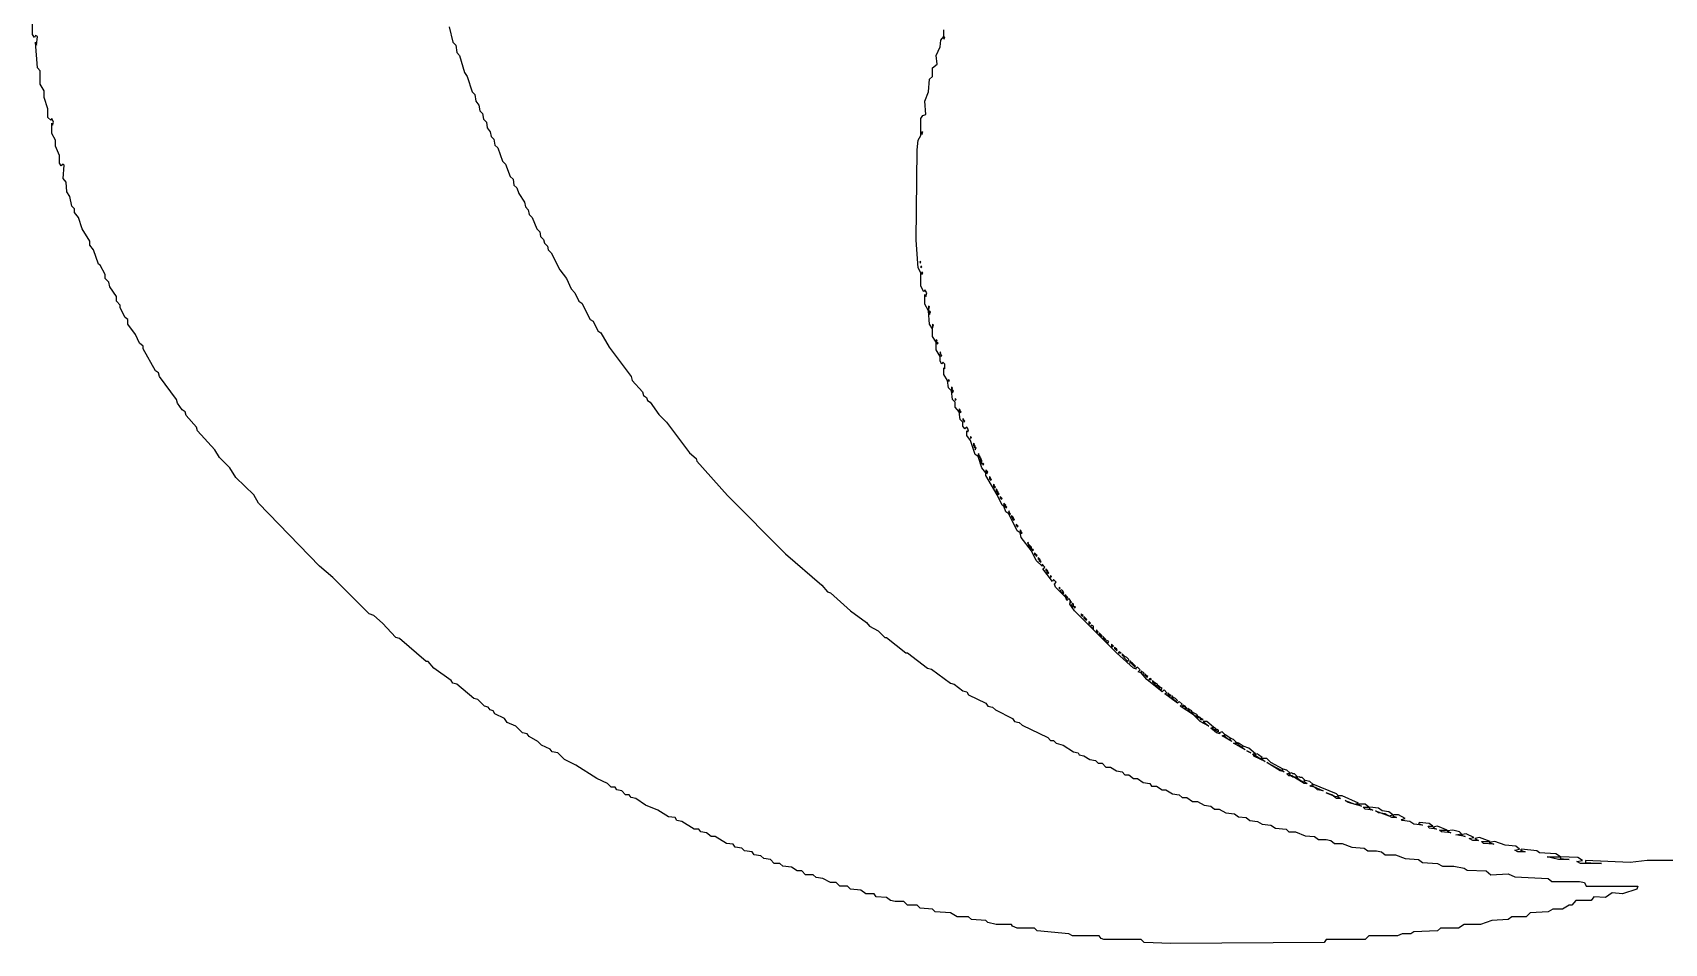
# Model space of a CAD drawing. Extents: x -695846 to 822170, y -413475 to 397179.
# Drawn here: x -532789.6 to -532427.3, y -242756.4 to -242554 of the extents above; entities that cross this region are included whole.
import ezdxf

# ---------------------------------------------------------------- set-up
doc = ezdxf.new("R2010")
doc.units = 0
doc.header["$LTSCALE"] = 1000
doc.header["$MEASUREMENT"] = 0

msp = doc.modelspace()

# ---------------------------------------------------------------- linework, layer by layer
at = {"color": 4, "linetype": 'Continuous'}
for points in [[(-532697.14, -242552.76), (-532696.29, -242556.14), (-532695.66, -242556.78), (-532695.44, -242558.47), (-532694.81, -242559.11), (-532693.75, -242562.92), (-532693.11, -242563.76), (-532692.06, -242567.15), (-532691.42, -242567.78), (-532691.21, -242569.27), (-532690.57, -242570.11), (-532690.36, -242571.38), (-532689.73, -242572.02), (-532689.52, -242573.29), (-532688.88, -242573.92), (-532688.67, -242575.19), (-532688.03, -242576.04), (-532687.82, -242577.1), (-532687.19, -242577.73), (-532686.98, -242579), (-532686.34, -242579.64), (-532685.28, -242582.6), (-532684.65, -242583.24), (-532683.59, -242585.99), (-532682.95, -242586.62), (-532682.74, -242587.89), (-532682.11, -242588.53), (-532681.68, -242589.8), (-532680.41, -242591.7), (-532680.2, -242592.76), (-532679.57, -242593.4), (-532679.36, -242594.46), (-532678.72, -242595.09), (-532677.66, -242597.63), (-532677.03, -242598.27), (-532676.82, -242599.33), (-532676.18, -242599.96), (-532675.97, -242600.81), (-532675.33, -242601.44), (-532675.12, -242602.29), (-532674.49, -242602.92), (-532672.58, -242606.73), (-532671.1, -242608.64), (-532670.04, -242610.97), (-532669.2, -242611.81), (-532668.35, -242613.72), (-532667.71, -242614.14), (-532665.81, -242617.74), (-532665.17, -242618.16), (-532664.11, -242620.28), (-532663.48, -242620.7), (-532661.57, -242623.88), (-532656.71, -242630.44), (-532656.49, -242631.29), (-532654.17, -242633.83), (-532653.95, -242634.68), (-532653.32, -242635.1), (-532653.11, -242635.73), (-532652.47, -242636.16), (-532650.57, -242638.91), (-532648.87, -242640.6), (-532643.79, -242647.38), (-532642.31, -242648.65), (-532642.1, -242649.28), (-532635.33, -242656.9), (-532622.41, -242669.81), (-532614.37, -242676.8), (-532613.1, -242678.28), (-532612.46, -242678.49), (-532608.02, -242682.52), (-532604.42, -242685.06), (-532603.79, -242685.9), (-532601.88, -242686.96), (-532600.4, -242688.44), (-532599.98, -242688.44), (-532595.74, -242691.83), (-532595.32, -242691.83), (-532590.87, -242695.22), (-532590.03, -242695.43), (-532585.79, -242698.6), (-532584.95, -242698.81), (-532583.04, -242700.3), (-532582.19, -242700.51), (-532581.77, -242701.14), (-532577.96, -242703.05), (-532577.54, -242703.68), (-532576.48, -242703.89), (-532575.84, -242704.53), (-532572.03, -242706.44), (-532571.61, -242707.07), (-532570.55, -242707.28), (-532569.92, -242707.92), (-532564.2, -242710.67), (-532563.57, -242711.3), (-532562.93, -242711.3), (-532562.3, -242711.94), (-532560.81, -242712.36), (-532558.49, -242713.84), (-532557.43, -242714.06), (-532557.22, -242714.48), (-532556.16, -242714.69), (-532554.89, -242715.54), (-532553.62, -242715.75), (-532552.98, -242716.38), (-532552.14, -242716.38), (-532551.29, -242717.23), (-532550.23, -242717.23), (-532548.96, -242718.08), (-532547.69, -242718.29), (-532547.06, -242718.92), (-532546.21, -242718.92), (-532545.15, -242719.77), (-532544.3, -242719.77), (-532543.03, -242720.62), (-532541.55, -242720.83), (-532541.13, -242721.46), (-532540.07, -242721.46), (-532538.8, -242722.31), (-532537.95, -242722.31), (-532536.47, -242723.16), (-532534.99, -242723.37), (-532534.35, -242724), (-532533.3, -242724), (-532532.03, -242724.85), (-532530.97, -242724.85), (-532529.49, -242725.7), (-532528, -242725.91), (-532527.16, -242726.54), (-532526.1, -242726.54), (-532524.62, -242727.39), (-532522.71, -242727.6), (-532521.87, -242728.24), (-532520.17, -242728.45), (-532519.33, -242729.08), (-532517.63, -242729.3), (-532516.57, -242729.93), (-532514.67, -242730.14), (-532513.61, -242730.78), (-532511.28, -242730.99), (-532510.65, -242731.63), (-532509.17, -242731.63), (-532507.05, -242732.47), (-532504.93, -242732.68), (-532504.08, -242733.32), (-532502.39, -242733.32), (-532501.33, -242733.53), (-532500.49, -242734.17), (-532498.79, -242734.17), (-532496.68, -242735.01), (-532493.92, -242735.22), (-532493.08, -242735.86), (-532491.17, -242735.86), (-532490.11, -242736.07), (-532489.27, -242736.71), (-532486.94, -242736.71), (-532484.82, -242737.55), (-532481.86, -242737.76), (-532481.01, -242738.4), (-532477.62, -242738.61), (-532476.57, -242739.25), (-532474.03, -242739.25), (-532471.7, -242739.67), (-532471.06, -242740.09), (-532466.83, -242740.3), (-532465.77, -242741.15), (-532461.96, -242740.94), (-532460.48, -242741.57), (-532453.07, -242742), (-532452.22, -242742.63), (-532446.08, -242742.63), (-532445.03, -242742.84), (-532444.6, -242743.69), (-532433.17, -242743.69), (-532433.38, -242744.33), (-532436.56, -242745.38), (-532438.89, -242745.17), (-532440.37, -242746.23), (-532442.91, -242746.02), (-532443.54, -242746.87), (-532446.93, -242746.87), (-532447.78, -242747.92), (-532448.41, -242747.92), (-532449.89, -242748.77), (-532452.01, -242748.77), (-532453.07, -242749.41), (-532457.09, -242749.62), (-532457.94, -242750.46), (-532461.11, -242750.46), (-532461.96, -242751.1), (-532465.56, -242751.31), (-532468.1, -242752.16), (-532471.7, -242752.16), (-532472.97, -242753), (-532476.99, -242753), (-532477.62, -242753.64), (-532482.92, -242753.85), (-532483.55, -242754.27), (-532485.46, -242754.27), (-532486.52, -242754.7), (-532492.87, -242754.7), (-532493.71, -242755.54), (-532502.39, -242755.54), (-532502.81, -242756.18), (-532536.9, -242756.39), (-532542.82, -242756.18), (-532543.46, -242755.54), (-532551.71, -242755.54), (-532552.35, -242755.33), (-532552.77, -242754.7), (-532558.7, -242754.7), (-532559.54, -242754.27), (-532566.53, -242753.64), (-532567.17, -242753), (-532570.98, -242753), (-532572.03, -242752.58), (-532572.25, -242752.16), (-532575.63, -242752.16), (-532577.54, -242751.73), (-532577.96, -242751.31), (-532581.14, -242751.1), (-532581.77, -242750.46), (-532584.31, -242750.46), (-532585.79, -242749.62), (-532589.18, -242749.41), (-532589.82, -242748.77), (-532592.57, -242748.56), (-532593.2, -242747.92), (-532595.32, -242747.92), (-532596.17, -242747.08), (-532598.07, -242747.08), (-532599.13, -242746.87), (-532599.98, -242746.23), (-532602.3, -242746.02), (-532602.73, -242745.38), (-532604.63, -242745.38), (-532605.69, -242744.54), (-532608.02, -242744.33), (-532608.65, -242743.69), (-532610.35, -242743.69), (-532611.19, -242742.84), (-532612.46, -242742.84), (-532614.16, -242742), (-532615.64, -242741.79), (-532616.28, -242741.15), (-532617.97, -242741.15), (-532618.82, -242740.3), (-532619.87, -242740.3), (-532621.14, -242739.46), (-532623.05, -242739.25), (-532623.68, -242738.61), (-532624.95, -242738.61), (-532625.8, -242737.76), (-532627.28, -242737.55), (-532627.92, -242736.92), (-532629.4, -242736.71), (-532629.82, -242736.07), (-532631.52, -242735.86), (-532632.15, -242735.22), (-532633.63, -242735.01), (-532634.06, -242734.38), (-532635.54, -242734.17), (-532638.08, -242732.68), (-532638.92, -242732.68), (-532639.98, -242731.84), (-532641.25, -242731.63), (-532641.68, -242730.99), (-532642.74, -242730.99), (-532645.49, -242729.3), (-532646.55, -242729.08), (-532646.97, -242728.45), (-532648.45, -242728.24), (-532650.78, -242726.76), (-532653.53, -242725.7), (-532655.65, -242724.22), (-532656.71, -242724), (-532657.13, -242723.37), (-532657.98, -242723.37), (-532658.82, -242722.52), (-532659.88, -242722.31), (-532660.3, -242721.68), (-532661.15, -242721.68), (-532662, -242720.83), (-532664.33, -242719.77), (-532668.98, -242716.81), (-532671.52, -242715.54), (-532673.01, -242714.06), (-532674.28, -242713.84), (-532674.7, -242713.21), (-532676.6, -242712.36), (-532677.45, -242711.52), (-532679.36, -242710.46), (-532679.78, -242709.82), (-532680.84, -242709.61), (-532682.32, -242708.13), (-532684.22, -242707.28), (-532684.86, -242706.44), (-532686.98, -242705.38), (-532687.4, -242704.74), (-532688.03, -242704.53), (-532688.46, -242703.89), (-532689.3, -242703.68), (-532690.79, -242702.2), (-532691.63, -242701.99), (-532695.44, -242698.81), (-532696.29, -242698.6), (-532696.71, -242697.97), (-532700.52, -242695.22), (-532701.79, -242693.73), (-532702.22, -242693.73), (-532708.14, -242688.65), (-532708.99, -242688.44), (-532711.95, -242685.27), (-532713.86, -242683.57), (-532714.92, -242683.15), (-532722.96, -242675.11), (-532725.93, -242672.57), (-532739.47, -242658.6), (-532740.53, -242656.69), (-532744.55, -242652.88), (-532745.82, -242650.76), (-532748.15, -242648.43), (-532749.21, -242646.74), (-532753.02, -242642.51), (-532753.23, -242641.66), (-532755.56, -242639.12), (-532755.77, -242638.27), (-532756.41, -242637.85), (-532757.47, -242636.37), (-532757.68, -242635.52), (-532761.49, -242630.44), (-532761.7, -242629.6), (-532762.33, -242629.17), (-532765.09, -242624.3), (-532765.09, -242623.67), (-532765.93, -242623.03), (-532766.78, -242621.13), (-532768.47, -242618.8), (-532768.47, -242617.74), (-532769.11, -242617.32), (-532770.17, -242615.2), (-532770.17, -242614.57), (-532771.01, -242613.72), (-532771.01, -242612.66), (-532772.49, -242610.54), (-532772.71, -242609.49), (-532773.55, -242608.64), (-532773.55, -242607.79), (-532774.61, -242605.68), (-532775.04, -242605.46), (-532776.09, -242602.29), (-532776.94, -242601.23), (-532776.94, -242600.38), (-532778.63, -242597.63), (-532779.48, -242595.09), (-532780.33, -242594.03), (-532780.33, -242593.19), (-532780.96, -242592.55), (-532781.39, -242590.43), (-532782.02, -242589.38), (-532782.23, -242587.26), (-532782.87, -242586.41), (-532782.66, -242583.45), (-532782.87, -242583.24), (-532783.29, -242583.66), (-532783.71, -242583.03), (-532783.71, -242581.33), (-532784.56, -242579.22), (-532784.56, -242577.95), (-532785.41, -242576.46), (-532785.41, -242574.14), (-532785.2, -242574.56), (-532784.98, -242573.92), (-532785.41, -242573.08), (-532785.62, -242573.5), (-532786.25, -242572.87), (-532786.25, -242570.96), (-532787.1, -242568.42), (-532787.1, -242566.94), (-532787.95, -242565.46), (-532787.95, -242562.49), (-532788.58, -242561.86), (-532789.01, -242556.14), (-532788.79, -242556.78), (-532788.58, -242554.87), (-532789.01, -242554.66), (-532789.22, -242555.08), (-532789.64, -242554.45), (-532789.64, -242550.22)], [(-532423.65, -242737.98), (-532431.06, -242737.98), (-532434.87, -242738.4), (-532444.81, -242737.98), (-532444.81, -242738.4), (-532441.22, -242738.61), (-532445.87, -242738.61), (-532446.72, -242738.19), (-532445.45, -242737.98), (-532446.51, -242737.34), (-532450.32, -242737.13), (-532450.32, -242737.55), (-532448.41, -242737.76), (-532450.74, -242737.76), (-532453.28, -242737.13), (-532450.32, -242737.13), (-532451.38, -242736.49), (-532454.97, -242736.28), (-532455.61, -242735.86), (-532459, -242735.44), (-532459.21, -242735.65), (-532458.15, -242736.07), (-532459.84, -242736.07), (-532460.48, -242735.65), (-532459.42, -242735.44), (-532460.27, -242734.8), (-532462.6, -242734.59), (-532464.92, -242733.74), (-532466.19, -242733.95), (-532465.14, -242734.38), (-532467.46, -242734.17), (-532467.89, -242733.74), (-532465.98, -242733.74), (-532468.31, -242732.9), (-532469.37, -242733.11), (-532468.52, -242733.53), (-532469.79, -242733.53), (-532470.64, -242733.11), (-532469.58, -242732.9), (-532471.27, -242732.05), (-532472.54, -242732.26), (-532471.49, -242732.68), (-532473.6, -242732.26), (-532472.33, -242732.05), (-532472.76, -242731.63), (-532474.24, -242731.2), (-532475.51, -242731.41), (-532474.66, -242731.84), (-532476.78, -242731.63), (-532477.2, -242731.2), (-532475.51, -242731.2), (-532477.62, -242730.35), (-532478.68, -242730.57), (-532477.84, -242730.99), (-532479.53, -242730.78), (-532479.74, -242730.35), (-532478.68, -242730.35), (-532479.53, -242729.72), (-532481.65, -242729.51), (-532481.86, -242729.72), (-532481.01, -242730.14), (-532482.92, -242729.93), (-532483.76, -242729.3), (-532485.46, -242729.08), (-532485.67, -242728.87), (-532484.82, -242728.66), (-532486.3, -242727.81), (-532487.36, -242727.81), (-532487.57, -242728.03), (-532486.73, -242728.45), (-532487.79, -242728.45), (-532489.27, -242727.6), (-532490.75, -242727.39), (-532491.38, -242726.97), (-532488.42, -242728.03), (-532487.57, -242727.81), (-532488.42, -242727.18), (-532489.9, -242726.97), (-532490.75, -242726.33), (-532492.65, -242726.12), (-532492.87, -242726.33), (-532492.02, -242726.76), (-532493.71, -242726.54), (-532494.14, -242726.12), (-532492.87, -242726.12), (-532493.71, -242725.49), (-532495.41, -242725.49), (-532494.56, -242725.91), (-532497.52, -242725.06), (-532498.16, -242724.64), (-532496.04, -242725.49), (-532495.19, -242725.27), (-532498.79, -242723.58), (-532499.64, -242723.58), (-532499.85, -242723.79), (-532499.22, -242724.22), (-532500.06, -242724.22), (-532501.12, -242723.37), (-532502.39, -242722.95), (-532500.27, -242723.79), (-532499.64, -242723.58), (-532500.06, -242723.16), (-532505.35, -242721.04), (-532505.35, -242721.46), (-532503.03, -242722.52), (-532504.3, -242722.31), (-532504.93, -242721.68), (-532505.99, -242721.46), (-532505.35, -242721.04), (-532505.99, -242720.41), (-532507.05, -242720.19), (-532507.26, -242720.41), (-532506.62, -242720.83), (-532507.26, -242720.83), (-532510.01, -242719.14), (-532510.65, -242719.14), (-532511.07, -242718.71), (-532510.44, -242718.5), (-532511.07, -242717.87), (-532511.92, -242717.65), (-532512.13, -242717.87), (-532511.71, -242718.29), (-532512.55, -242718.08), (-532515.52, -242716.17), (-532512.34, -242717.87), (-532511.92, -242717.65), (-532514.67, -242716.17), (-532515.52, -242715.33), (-532516.79, -242715.33), (-532515.94, -242715.96), (-532518.27, -242714.9), (-532518.69, -242714.27), (-532518.06, -242714.27), (-532519.54, -242713), (-532520.81, -242712.57), (-532521.02, -242712.79), (-532520.38, -242713.42), (-532522.92, -242711.94), (-532522.29, -242711.73), (-532522.92, -242711.09), (-532523.56, -242710.88), (-532523.77, -242711.09), (-532523.35, -242711.52), (-532525.46, -242710.25), (-532524.83, -242710.03), (-532525.46, -242709.4), (-532526.1, -242709.61), (-532525.89, -242709.82), (-532526.73, -242709.61), (-532528, -242708.55), (-532527.37, -242708.34), (-532528.85, -242707.07), (-532529.7, -242707.07), (-532528.43, -242708.13), (-532530.33, -242707.07), (-532531.81, -242705.59), (-532534.78, -242703.68), (-532534.35, -242703.26), (-532534.99, -242702.62), (-532535.41, -242703.05), (-532538.17, -242700.93), (-532537.74, -242700.72), (-532538.38, -242700.08), (-532538.8, -242700.51), (-532542.19, -242697.76), (-532543.46, -242696.27), (-532544.09, -242696.06), (-532543.67, -242695.64), (-532544.3, -242695), (-532544.73, -242695.22), (-532544.52, -242695.43), (-532545.15, -242695.22), (-532548.96, -242691.83), (-532558.27, -242682.52), (-532559.33, -242681.03), (-532559.12, -242680.19), (-532559.54, -242679.76), (-532559.97, -242680.19), (-532560.18, -242679.55), (-532562.51, -242677.22), (-532562.72, -242676.59), (-532562.3, -242676.16), (-532562.93, -242675.53), (-532563.14, -242675.95), (-532565.26, -242673.2), (-532564.84, -242672.78), (-532565.47, -242672.14), (-532565.47, -242672.57), (-532566.74, -242671.3), (-532567.8, -242669.18), (-532570.13, -242666.22), (-532570.34, -242665.16), (-532570.98, -242664.73), (-532572.88, -242660.92), (-532573.52, -242660.5), (-532573.94, -242659.23), (-532574.36, -242659.02), (-532575.42, -242656.69), (-532577.96, -242652.46), (-532577.96, -242651.82), (-532578.81, -242650.76), (-532579.65, -242648.22), (-532580.29, -242647.8), (-532581.35, -242644.62), (-532582.19, -242643.57), (-532582.19, -242642.51), (-532581.98, -242642.72), (-532581.77, -242642.3), (-532582.19, -242641.66), (-532582.62, -242642.08), (-532583.04, -242641.45), (-532583.04, -242640.6), (-532583.68, -242639.97), (-532583.89, -242638.27), (-532584.73, -242637.22), (-532584.73, -242636.16), (-532585.37, -242635.52), (-532585.58, -242633.62), (-532586.22, -242632.98), (-532586.43, -242631.29), (-532587.27, -242630.02), (-532587.27, -242628.54), (-532587.06, -242628.75), (-532587.06, -242627.69), (-532587.49, -242627.27), (-532587.7, -242627.69), (-532588.12, -242627.06), (-532588.12, -242626), (-532588.97, -242624.51), (-532588.97, -242622.82), (-532589.82, -242621.55), (-532589.82, -242619.86), (-532590.45, -242618.8), (-532590.66, -242615.84), (-532591.51, -242614.35), (-532591.51, -242612.24), (-532591.3, -242612.66), (-532591.09, -242611.81), (-532591.51, -242611.18), (-532591.72, -242611.6), (-532592.36, -242610.33), (-532592.36, -242607.37), (-532592.99, -242606.31), (-532593.41, -242600.17), (-532593.2, -242580.06), (-532592.99, -242577.95), (-532592.36, -242576.89), (-532592.36, -242573.08), (-532591.93, -242572.44), (-532591.3, -242572.23), (-532591.51, -242569.27), (-532590.66, -242567.15), (-532590.45, -242564.4), (-532589.82, -242563.76), (-532589.82, -242561.86), (-532588.76, -242561.01), (-532588.97, -242559.11), (-532588.12, -242557.2), (-532587.91, -242555.72), (-532587.27, -242554.87), (-532587.27, -242553.39)], [(-532587.06, -242555.08), (-532587.27, -242554.87), (-532587.27, -242555.51), (-532587.06, -242555.08)], [(-532591.93, -242576.25), (-532592.14, -242576.04), (-532592.14, -242576.68), (-532591.93, -242576.25)], [(-532592.36, -242605.04), (-532592.57, -242604.83), (-532592.57, -242605.25), (-532592.36, -242605.04)], [(-532592.14, -242606.1), (-532592.36, -242605.89), (-532592.36, -242606.31), (-532592.14, -242606.1)], [(-532591.93, -242607.37), (-532592.14, -242607.16), (-532592.14, -242607.79), (-532591.93, -242607.37)], [(-532590.45, -242614.99), (-532590.66, -242614.78), (-532590.66, -242615.84), (-532590.45, -242614.99)], [(-532590.24, -242616.05), (-532590.45, -242615.84), (-532590.45, -242616.68), (-532590.24, -242616.05)], [(-532589.6, -242619.01), (-532589.82, -242618.8), (-532589.82, -242619.65), (-532589.6, -242619.01)], [(-532588.76, -242622.4), (-532588.97, -242622.19), (-532588.97, -242622.82), (-532588.76, -242622.4)], [(-532588.55, -242623.03), (-532588.76, -242622.82), (-532588.76, -242623.24), (-532588.55, -242623.03)], [(-532587.91, -242625.15), (-532588.12, -242624.94), (-532588.12, -242625.57), (-532587.91, -242625.15)], [(-532587.7, -242625.79), (-532587.91, -242625.57), (-532587.91, -242626), (-532587.7, -242625.79)], [(-532586, -242631.29), (-532586.22, -242631.08), (-532586.22, -242631.5), (-532586, -242631.29)], [(-532585.37, -242632.98), (-532585.58, -242632.77), (-532585.58, -242633.62), (-532585.37, -242632.98)], [(-532585.16, -242633.62), (-532585.37, -242633.41), (-532585.37, -242634.04), (-532585.16, -242633.62)], [(-532584.52, -242635.52), (-532584.73, -242635.31), (-532584.73, -242635.73), (-532584.52, -242635.52)], [(-532583.68, -242637.85), (-532583.89, -242637.64), (-532583.89, -242638.27), (-532583.68, -242637.85)], [(-532583.46, -242638.27), (-532583.68, -242638.06), (-532583.68, -242638.49), (-532583.46, -242638.27)], [(-532582.83, -242639.97), (-532583.04, -242639.76), (-532583.04, -242640.18), (-532582.83, -242639.97)], [(-532582.62, -242640.39), (-532582.83, -242640.18), (-532582.83, -242640.6), (-532582.62, -242640.39)], [(-532581.14, -242643.99), (-532581.35, -242643.78), (-532581.35, -242644.2), (-532581.14, -242643.99)], [(-532580.5, -242645.47), (-532580.71, -242645.26), (-532580.71, -242645.89), (-532580.5, -242645.47)], [(-532580.29, -242645.89), (-532580.5, -242645.68), (-532580.5, -242646.32), (-532580.29, -242645.89)], [(-532580.08, -242646.32), (-532580.29, -242646.11), (-532580.29, -242646.74), (-532580.08, -242646.32)], [(-532579.44, -242647.8), (-532579.65, -242647.59), (-532579.65, -242648.01), (-532579.44, -242647.8)], [(-532579.23, -242648.22), (-532579.44, -242648.01), (-532579.44, -242648.43), (-532579.23, -242648.22)], [(-532579.02, -242648.65), (-532579.23, -242648.43), (-532579.23, -242649.07), (-532579.02, -242648.65)], [(-532578.81, -242649.07), (-532579.02, -242648.86), (-532579.23, -242649.28), (-532578.81, -242649.92), (-532578.81, -242649.07)], [(-532578.38, -242649.92), (-532578.6, -242649.7), (-532578.6, -242650.13), (-532578.38, -242649.92)], [(-532577.75, -242651.4), (-532577.96, -242651.19), (-532577.96, -242651.61), (-532577.75, -242651.4)], [(-532577.54, -242651.61), (-532577.75, -242651.4), (-532577.75, -242652.03), (-532577.54, -242651.61)], [(-532576.9, -242652.88), (-532577.11, -242652.67), (-532577.11, -242653.3), (-532576.9, -242652.88)], [(-532576.69, -242653.3), (-532576.9, -242653.09), (-532576.9, -242653.52), (-532576.69, -242653.3)], [(-532576.06, -242654.57), (-532576.27, -242654.36), (-532576.27, -242655), (-532576.06, -242654.57)], [(-532575.84, -242655), (-532576.06, -242654.79), (-532576.06, -242655.21), (-532575.84, -242655)], [(-532575.42, -242655.63), (-532575.63, -242655.42), (-532575.63, -242656.06), (-532575.42, -242655.63)], [(-532575.21, -242656.06), (-532575.42, -242655.84), (-532575.42, -242656.48), (-532575.21, -242656.06)], [(-532575, -242656.48), (-532575.21, -242656.27), (-532575.21, -242656.69), (-532575, -242656.48)], [(-532574.57, -242657.33), (-532574.79, -242657.11), (-532574.79, -242657.54), (-532574.57, -242657.33)], [(-532574.36, -242657.54), (-532574.57, -242657.33), (-532574.57, -242657.75), (-532574.36, -242657.54)], [(-532573.73, -242658.81), (-532573.94, -242658.6), (-532573.94, -242659.02), (-532573.73, -242658.81)], [(-532573.52, -242659.02), (-532573.73, -242658.81), (-532573.73, -242659.44), (-532573.52, -242659.02)], [(-532573.3, -242659.44), (-532573.52, -242659.23), (-532573.52, -242659.65), (-532573.3, -242659.44)], [(-532572.67, -242660.5), (-532572.88, -242660.29), (-532572.88, -242660.71), (-532572.67, -242660.5)], [(-532572.46, -242660.92), (-532572.67, -242660.71), (-532572.67, -242661.14), (-532572.46, -242660.92)], [(-532572.03, -242661.56), (-532572.25, -242661.35), (-532572.25, -242661.77), (-532572.03, -242661.56)], [(-532571.82, -242661.77), (-532572.03, -242661.56), (-532572.03, -242662.19), (-532571.82, -242661.77)], [(-532571.61, -242662.19), (-532571.82, -242661.98), (-532571.82, -242662.41), (-532571.61, -242662.19)], [(-532570.98, -242663.46), (-532571.19, -242663.25), (-532571.19, -242663.68), (-532570.98, -242663.46)], [(-532570.76, -242663.68), (-532570.98, -242663.46), (-532570.98, -242663.89), (-532570.76, -242663.68)], [(-532570.13, -242664.73), (-532570.34, -242664.52), (-532570.34, -242665.16), (-532570.13, -242664.73)], [(-532569.92, -242665.16), (-532570.13, -242664.95), (-532570.13, -242665.37), (-532569.92, -242665.16)], [(-532568.44, -242667.49), (-532568.65, -242667.27), (-532568.65, -242667.7), (-532568.44, -242667.49)], [(-532568.22, -242667.91), (-532568.44, -242667.7), (-532568.44, -242668.12), (-532568.22, -242667.91)], [(-532568.01, -242668.12), (-532568.22, -242667.91), (-532568.22, -242668.33), (-532568.01, -242668.12)], [(-532567.8, -242668.33), (-532568.01, -242668.12), (-532568.22, -242668.54), (-532567.8, -242668.97), (-532567.8, -242668.33)], [(-532567.38, -242668.97), (-532567.59, -242668.76), (-532567.59, -242669.18), (-532567.38, -242668.97)], [(-532566.95, -242669.81), (-532567.17, -242669.6), (-532567.17, -242670.03), (-532566.95, -242669.81)], [(-532566.74, -242670.03), (-532566.95, -242669.81), (-532566.95, -242670.24), (-532566.74, -242670.03)], [(-532566.53, -242670.24), (-532566.74, -242670.03), (-532566.74, -242670.45), (-532566.53, -242670.24)], [(-532566.11, -242670.87), (-532566.32, -242670.66), (-532566.32, -242671.08), (-532566.11, -242670.87)], [(-532565.9, -242671.08), (-532566.11, -242670.87), (-532566.11, -242671.51), (-532565.9, -242671.08)], [(-532565.68, -242671.51), (-532565.9, -242671.3), (-532565.9, -242671.72), (-532565.68, -242671.51)], [(-532564.41, -242673.41), (-532564.63, -242673.2), (-532564.63, -242673.62), (-532564.41, -242673.41)], [(-532564.2, -242673.62), (-532564.41, -242673.41), (-532564.41, -242674.05), (-532564.2, -242673.62)], [(-532563.99, -242674.05), (-532564.2, -242673.84), (-532564.2, -242674.26), (-532563.99, -242674.05)], [(-532563.36, -242674.89), (-532563.57, -242674.68), (-532563.57, -242675.11), (-532563.36, -242674.89)], [(-532561.45, -242677.43), (-532561.66, -242677.22), (-532561.66, -242677.65), (-532561.45, -242677.43)], [(-532560.81, -242678.07), (-532561.24, -242677.86), (-532561.45, -242678.07), (-532561.03, -242678.49), (-532560.81, -242678.07)], [(-532560.6, -242678.49), (-532560.81, -242678.28), (-532560.81, -242678.71), (-532560.6, -242678.49)], [(-532560.18, -242679.13), (-532560.39, -242678.92), (-532560.39, -242679.34), (-532560.18, -242679.13)], [(-532559.97, -242679.34), (-532560.18, -242679.13), (-532560.18, -242679.55), (-532559.97, -242679.34)], [(-532559.76, -242679.55), (-532559.97, -242679.34), (-532559.97, -242679.76), (-532559.76, -242679.55)], [(-532558.91, -242680.61), (-532559.12, -242680.4), (-532559.12, -242680.82), (-532558.91, -242680.61)], [(-532558.49, -242681.03), (-532558.7, -242680.82), (-532558.91, -242681.25), (-532558.49, -242681.67), (-532558.49, -242681.03)], [(-532558.06, -242681.67), (-532558.27, -242681.46), (-532558.27, -242681.88), (-532558.06, -242681.67)], [(-532556.58, -242683.36), (-532556.79, -242683.15), (-532556.79, -242683.57), (-532556.58, -242683.36)], [(-532556.37, -242683.57), (-532556.58, -242683.36), (-532556.58, -242683.79), (-532556.37, -242683.57)], [(-532555.95, -242684), (-532556.16, -242683.79), (-532556.16, -242684.21), (-532555.95, -242684)], [(-532555.73, -242684.21), (-532555.95, -242684), (-532555.95, -242684.42), (-532555.73, -242684.21)], [(-532555.52, -242684.42), (-532555.73, -242684.21), (-532555.73, -242684.63), (-532555.52, -242684.42)], [(-532554.89, -242685.06), (-532555.1, -242684.84), (-532555.1, -242685.48), (-532554.68, -242685.27), (-532554.89, -242685.06)], [(-532554.04, -242685.9), (-532554.46, -242685.69), (-532554.68, -242685.9), (-532554.04, -242686.54), (-532554.04, -242685.9)], [(-532553.19, -242686.96), (-532553.41, -242686.75), (-532553.41, -242687.17), (-532553.19, -242686.96)], [(-532552.98, -242687.17), (-532553.19, -242686.96), (-532553.19, -242687.38), (-532552.98, -242687.17)], [(-532552.56, -242687.6), (-532552.77, -242687.38), (-532552.77, -242687.81), (-532552.56, -242687.6)], [(-532552.35, -242687.81), (-532552.56, -242687.6), (-532552.56, -242688.02), (-532552.35, -242687.81)], [(-532552.14, -242688.02), (-532552.35, -242687.81), (-532552.35, -242688.23), (-532552.14, -242688.02)], [(-532551.71, -242688.44), (-532551.92, -242688.23), (-532551.92, -242688.65), (-532551.71, -242688.44)], [(-532551.5, -242688.65), (-532551.71, -242688.44), (-532551.71, -242688.87), (-532551.5, -242688.65)], [(-532551.29, -242688.87), (-532551.5, -242688.65), (-532551.5, -242689.08), (-532551.29, -242688.87)], [(-532550.65, -242689.29), (-532551.08, -242689.08), (-532551.29, -242689.29), (-532550.87, -242689.71), (-532550.65, -242689.29)], [(-532549.81, -242690.14), (-532550.02, -242689.92), (-532550.02, -242690.56), (-532549.6, -242690.35), (-532549.81, -242690.14)], [(-532549.17, -242690.77), (-532549.38, -242690.56), (-532549.38, -242690.98), (-532549.17, -242690.77)], [(-532548.96, -242690.98), (-532549.17, -242690.77), (-532549.17, -242691.19), (-532548.96, -242690.98)], [(-532548.75, -242691.19), (-532548.96, -242690.98), (-532548.96, -242691.41), (-532548.75, -242691.19)], [(-532547.9, -242691.83), (-532548.33, -242691.62), (-532548.54, -242691.83), (-532547.9, -242691.83)], [(-532547.48, -242692.25), (-532547.69, -242692.04), (-532547.69, -242692.46), (-532547.48, -242692.25)], [(-532547.27, -242692.46), (-532547.48, -242692.25), (-532547.48, -242692.68), (-532547.27, -242692.46)], [(-532547.06, -242692.68), (-532547.27, -242692.46), (-532547.27, -242692.89), (-532547.06, -242692.68)], [(-532546.63, -242692.89), (-532547.06, -242692.68), (-532547.27, -242692.89), (-532546.42, -242693.73), (-532546.21, -242693.31), (-532546.63, -242692.89)], [(-532545.79, -242693.73), (-532546, -242693.52), (-532546, -242694.16), (-532545.57, -242693.95), (-532545.79, -242693.73)], [(-532545.36, -242694.16), (-532545.57, -242693.95), (-532545.57, -242694.37), (-532545.36, -242694.16)], [(-532545.15, -242694.37), (-532545.36, -242694.16), (-532545.36, -242694.58), (-532545.15, -242694.37)], [(-532544.94, -242694.58), (-532545.15, -242694.37), (-532545.15, -242694.79), (-532544.94, -242694.58)], [(-532544.73, -242694.79), (-532544.94, -242694.58), (-532544.94, -242695), (-532544.73, -242694.79)], [(-532543.25, -242696.06), (-532543.46, -242695.85), (-532543.46, -242696.27), (-532543.25, -242696.06)], [(-532542.82, -242696.27), (-532543.25, -242696.06), (-532543.46, -242696.27), (-532543.03, -242696.7), (-532542.82, -242696.27)], [(-532542.4, -242696.7), (-532542.61, -242696.49), (-532542.61, -242696.91), (-532542.4, -242696.7)], [(-532542.19, -242696.91), (-532542.4, -242696.7), (-532542.4, -242697.12), (-532542.19, -242696.91)], [(-532541.98, -242697.12), (-532542.19, -242696.91), (-532542.19, -242697.33), (-532541.98, -242697.12)], [(-532541.13, -242697.76), (-532541.55, -242697.54), (-532541.76, -242697.76), (-532541.13, -242697.76)], [(-532540.71, -242698.18), (-532540.92, -242697.97), (-532540.92, -242698.39), (-532540.71, -242698.18)], [(-532540.49, -242698.39), (-532540.71, -242698.18), (-532540.71, -242698.6), (-532540.49, -242698.39)], [(-532540.28, -242698.6), (-532540.49, -242698.39), (-532540.49, -242698.81), (-532540.28, -242698.6)], [(-532539.86, -242698.81), (-532540.28, -242698.6), (-532540.49, -242698.81), (-532539.86, -242699.24), (-532539.86, -242698.81)], [(-532539.44, -242699.24), (-532539.65, -242699.03), (-532539.65, -242699.45), (-532539.44, -242699.24)], [(-532539.22, -242699.45), (-532539.44, -242699.24), (-532539.44, -242699.66), (-532539.22, -242699.45)], [(-532538.8, -242699.66), (-532539.22, -242699.45), (-532539.44, -242699.66), (-532539.01, -242700.08), (-532538.8, -242699.66)], [(-532537.32, -242700.93), (-532537.53, -242700.72), (-532537.53, -242701.14), (-532537.32, -242700.93)], [(-532537.11, -242701.14), (-532537.32, -242700.93), (-532537.32, -242701.35), (-532537.11, -242701.14)], [(-532536.9, -242701.35), (-532537.11, -242701.14), (-532537.11, -242701.57), (-532536.9, -242701.35)], [(-532536.47, -242701.57), (-532536.68, -242701.35), (-532536.68, -242701.78), (-532536.47, -242701.57)], [(-532536.26, -242701.78), (-532536.47, -242701.57), (-532536.47, -242701.99), (-532536.26, -242701.78)], [(-532535.84, -242701.99), (-532536.26, -242701.78), (-532536.47, -242701.99), (-532535.63, -242702.62), (-532535.41, -242702.41), (-532535.84, -242701.99)], [(-532533.72, -242703.68), (-532534.14, -242703.47), (-532534.35, -242703.68), (-532533.72, -242703.68)], [(-532533.51, -242703.89), (-532533.72, -242703.68), (-532533.72, -242704.11), (-532533.51, -242703.89)], [(-532533.3, -242704.11), (-532533.51, -242703.89), (-532533.51, -242704.32), (-532533.3, -242704.11)], [(-532532.87, -242704.32), (-532533.08, -242704.11), (-532533.08, -242704.53), (-532532.87, -242704.32)], [(-532532.66, -242704.53), (-532532.87, -242704.32), (-532532.87, -242704.74), (-532532.66, -242704.53)], [(-532532.24, -242704.74), (-532532.66, -242704.53), (-532532.87, -242704.74), (-532532.24, -242705.17), (-532532.24, -242704.74)], [(-532531.81, -242705.17), (-532532.03, -242704.95), (-532532.03, -242705.38), (-532531.81, -242705.17)], [(-532531.39, -242705.38), (-532531.81, -242705.17), (-532532.03, -242705.38), (-532531.18, -242706.01), (-532530.97, -242705.59), (-532531.39, -242705.38)], [(-532530.76, -242706.01), (-532530.97, -242705.8), (-532530.97, -242706.22), (-532530.76, -242706.01)], [(-532530.33, -242706.22), (-532530.76, -242706.01), (-532530.97, -242706.22), (-532530.33, -242706.22)], [(-532530.12, -242706.44), (-532530.33, -242706.22), (-532530.33, -242706.65), (-532530.12, -242706.44)], [(-532529.7, -242706.65), (-532530.12, -242706.44), (-532530.33, -242706.65), (-532529.7, -242706.65)], [(-532526.95, -242708.55), (-532527.37, -242708.34), (-532527.58, -242708.55), (-532526.95, -242708.98), (-532526.95, -242708.55)], [(-532526.31, -242708.98), (-532526.73, -242708.76), (-532526.95, -242708.98), (-532526.31, -242709.4), (-532526.31, -242708.98)], [(-532524.41, -242710.25), (-532524.83, -242710.03), (-532525.04, -242710.25), (-532523.98, -242711.09), (-532523.56, -242710.88), (-532524.41, -242710.25)], [(-532521.87, -242711.94), (-532522.29, -242711.73), (-532522.5, -242711.94), (-532521.87, -242711.94)], [(-532521.44, -242712.15), (-532521.87, -242711.94), (-532522.08, -242712.15), (-532521.02, -242712.79), (-532520.81, -242712.57), (-532521.44, -242712.15)], [(-532519.96, -242713.63), (-532519.11, -242714.06), (-532519.96, -242713.63)], [(-532517.42, -242714.48), (-532517.63, -242714.27), (-532518.27, -242714.48), (-532517, -242715.33), (-532516.57, -242715.11), (-532517.42, -242714.48)], [(-532509.8, -242718.71), (-532510.01, -242718.5), (-532510.65, -242718.71), (-532509.8, -242719.35), (-532508.74, -242719.35), (-532509.38, -242718.71), (-532509.8, -242718.71)], [(-532508.11, -242719.56), (-532508.32, -242719.35), (-532508.95, -242719.56), (-532507.68, -242720.41), (-532507.05, -242720.19), (-532507.68, -242719.56), (-532508.11, -242719.56)]]:
    msp.add_lwpolyline(points, dxfattribs=at)

doc.saveas('drawing.dxf')
